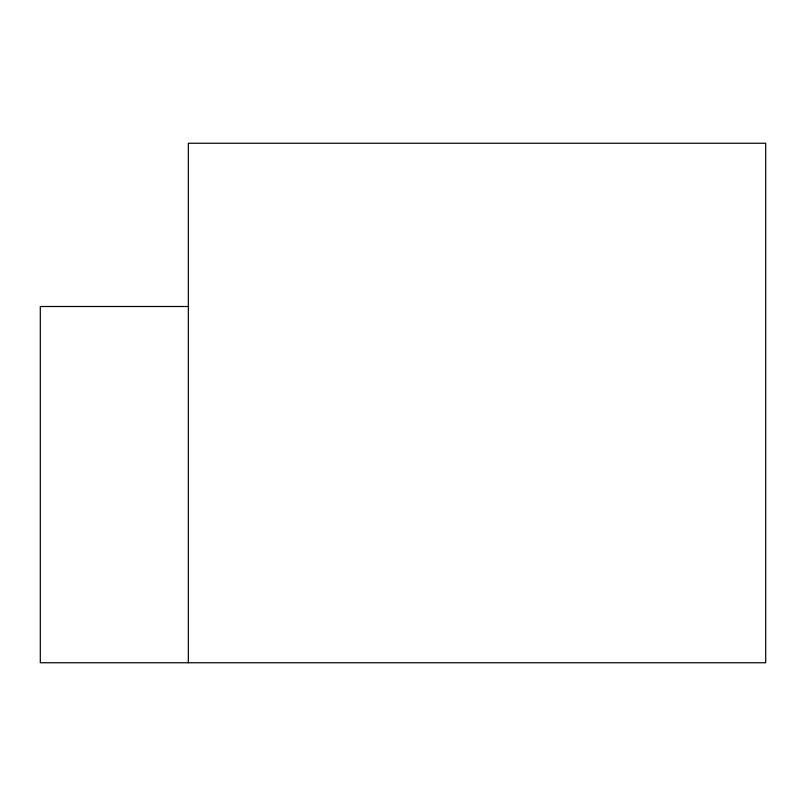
<?xml version="1.0" encoding="UTF-8"?>
<svg xmlns="http://www.w3.org/2000/svg" width="806" height="806" viewBox="0 0 806 806"><rect width="100%" height="100%" fill="white"/><g stroke="black" fill="none" stroke-linecap="round" stroke-linejoin="round"><path stroke-width="1.21" d="M188.755 306.502L40.3 306.502L40.3 662.754L765.7 662.754L765.7 143.246L188.342 143.246L188.342 662.754"/></g></svg>
